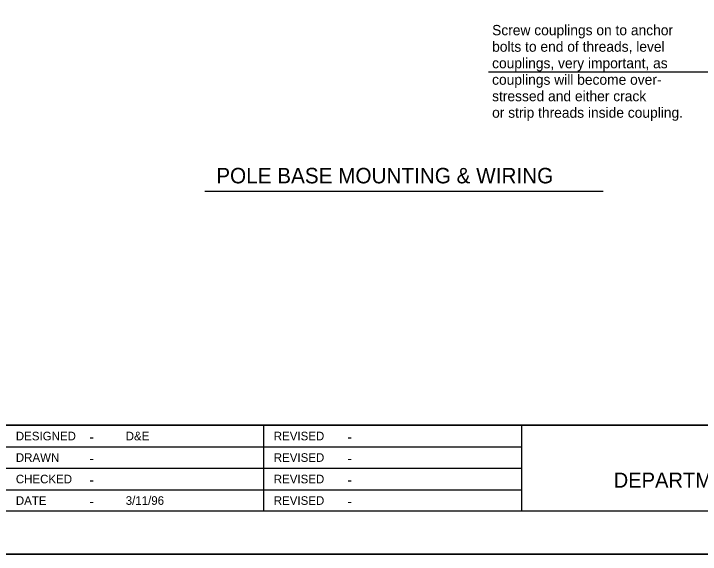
# Model space of a CAD drawing. Extents: x 2300934 to 2301614, y 780347 to 780787.
# Drawn here: x 2301099.5 to 2301259.2, y 780346.8 to 780472.5 of the extents above; entities that cross this region are included whole.
import ezdxf

# ---------------------------------------------------------------- set-up
doc = ezdxf.new("R2010")
doc.units = 0
for name, color, linetype in [('Design_EX_Roadway Notes', 7, 'Continuous'), ('Level 48', 7, 'Continuous'), ('Sheets_50 Reference Boundary', 7, 'Continuous'), ('Sheets_General Details', 7, 'Continuous'), ('Sheets_Printer Plotting Border', 7, 'Continuous')]:
    doc.layers.add(name, color=color, linetype=linetype)

msp = doc.modelspace()

# ---------------------------------------------------------------- linework, layer by layer
at = {"layer": 'Design_EX_Roadway Notes'}
msp.add_line((2301209.99, 780459.01), (2301264.7, 780459.01), dxfattribs=at)
at = {"layer": 'Level 48'}
msp.add_lwpolyline([(2300934.15, 780786.81), (2301614.15, 780786.81), (2301614.15, 780346.81), (2300934.15, 780346.81)], close=True, dxfattribs=at)
at = {"layer": 'Sheets_50 Reference Boundary'}
msp.add_lwpolyline([(2300974.15, 780776.81), (2301604.15, 780776.81), (2301604.15, 780376.81), (2300974.15, 780376.81)], close=True, dxfattribs=at)
at = {"layer": 'Sheets_General Details'}
for p, q in [((2301143.98, 780431.24), (2301236.64, 780431.24)), ((2300974.15, 780376.81), (2301604.15, 780376.81)), ((2301157.64, 780376.81), (2301157.64, 780356.81)), ((2301217.64, 780376.81), (2301217.64, 780356.81)), ((2301033.64, 780371.81), (2301217.64, 780371.81)), ((2301033.64, 780366.81), (2301217.64, 780366.81)), ((2301033.64, 780361.81), (2301217.64, 780361.81)), ((2301614.15, 780346.81), (2300934.15, 780346.81))]:
    msp.add_line(p, q, dxfattribs=at)
msp.add_lwpolyline([(2300974.15, 780776.81), (2301604.15, 780776.81), (2301604.15, 780356.81), (2300974.15, 780356.81)], close=True, dxfattribs=at)
at = {"layer": 'Sheets_Printer Plotting Border'}
msp.add_lwpolyline([(2300934.15, 780346.81), (2301614.15, 780346.81), (2301614.15, 780786.81), (2300934.15, 780786.81)], close=True, dxfattribs=at)

# ---------------------------------------------------------------- texts
at = {"layer": 'Design_EX_Roadway Notes'}
for s, p in [('Screw couplings on to anchor', (2301210.81, 780467.53)), ('bolts to end of threads, level', (2301210.81, 780463.69)), ('couplings, very important, as', (2301210.81, 780459.85)), ('couplings will become over-', (2301210.81, 780456.01)), ('stressed and either crack', (2301210.81, 780452.18)), ('or strip threads inside coupling.', (2301210.81, 780448.34))]:
    msp.add_text(s, height=2.3988, dxfattribs=at).set_placement(p)
at = {"layer": 'Sheets_General Details'}
for s, height, p in [('POLE BASE MOUNTING & WIRING', 3.6, (2301146.65, 780433.08)), ('DESIGNED', 2, (2301100.04, 780373.31)), ('D&E', 2, (2301125.59, 780373.31)), ('REVISED', 2, (2301160.03, 780373.31)), ('-', 2.4, (2301117.12, 780372.91)), ('-', 2.4, (2301177.12, 780372.91)), ('DRAWN', 2, (2301100.04, 780368.31)), ('REVISED', 2, (2301160.03, 780368.31)), ('-', 2.4, (2301117.12, 780367.91)), ('-', 2.4, (2301177.12, 780367.91)), ('CHECKED', 2, (2301100.04, 780363.31)), ('REVISED', 2, (2301160.03, 780363.31)), ('DEPARTMENT OF TRANSPORTATION', 3.5, (2301239.08, 780362.31)), ('-', 2.4, (2301117.12, 780362.91)), ('-', 2.4, (2301177.12, 780362.91)), ('DATE', 2, (2301100.04, 780358.31)), ('3/11/96 ', 2, (2301125.59, 780358.31)), ('REVISED', 2, (2301160.03, 780358.31)), ('-', 2.4, (2301117.12, 780357.91)), ('-', 2.4, (2301177.12, 780357.91))]:
    msp.add_text(s, height=height, dxfattribs=at).set_placement(p)

doc.saveas('drawing.dxf')
